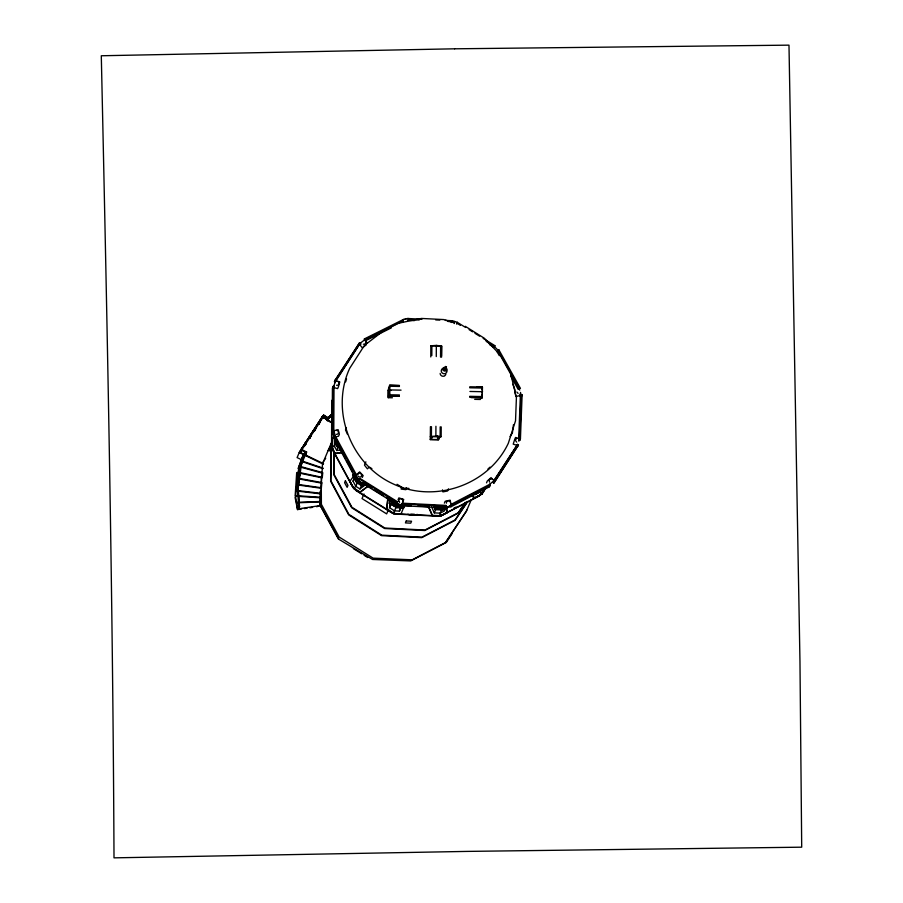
<?xml version="1.0" encoding="UTF-8"?>
<svg xmlns="http://www.w3.org/2000/svg" width="903" height="903" viewBox="0 0 903 903"><rect width="100%" height="100%" fill="white"/><g stroke="black" fill="none" stroke-linecap="round" stroke-linejoin="round"><path stroke-width="1.35" d="M320.328 503.851L320.384 491.232M321.276 477.224L321.389 504.314L339.156 537.037L373.131 558.144L412.208 559.815L445.472 542.556L466.456 511.042L471.197 499.969M332.112 400.277L331.672 447.222L331.898 438.723L334.358 437.583L333.67 437.899L354.642 476.558L356.154 474.402L335.182 435.754L333.794 430.279L334.02 386.382L333.173 386.36L332.417 388.132L332.191 432.029L333.038 432.04L333.794 430.279L332.947 430.257L332.191 432.029M332.09 400.356L331.864 408.1M332.947 430.257L333.173 386.36M465.542 502.294L458.024 513.265L424.76 530.524L384.633 528.526L351.707 507.746L333.941 475.023L333.805 452.279M465 502.937L458.239 512.769L424.974 530.027L384.847 528.029L351.922 507.249L334.155 474.526L334.02 451.782M334.494 436.307L334.776 441.195L337.745 447.538L334.595 441.623L334.313 436.736M334.449 440.348L334.426 446.172L336.717 450.484L340.77 449.942M392.41 397.771L388.222 397.692L388.267 389.622L389.622 385.242L399.465 385.434M389.565 387.534L388.335 390.389L388.301 396.519L389.532 393.663L389.52 386.698M399.307 396.203L389.475 396.011L389.532 393.663M441.217 426.882L441.161 436.646L439.784 436.849L438.531 439.784L430.279 439.626L430.426 426.679M430.776 356.956L430.833 345.793L436.341 345.409L441.623 346.007L441.567 357.159M439.784 436.849L430.268 436.668L431.408 436.454L431.465 426.701M431.826 355.579L431.882 345.815M441.161 436.646L435.878 436.047L435.923 426.284M436.284 356.561L436.341 345.409M432.548 436.6L431.329 439.456L437.594 439.569L437.616 435.573M438.531 439.784L438.553 436.973M440.145 436.623L440.19 426.859M440.551 357.136L440.608 345.984M441.477 355.996L441.623 346.007M471.005 397.58L482.247 397.794L482.405 387.026L469.752 386.777M482.247 397.794L482.405 387.026M320.475 491.04L320.565 506.222L338.332 538.944M387.353 497.711L391.304 502.881L395.243 505.375L396.078 504.066L397.139 504.732L396.857 507.7L389.238 503.276L389.667 499.178M405.549 505.195L401.993 506.538L398.2 506.346L398.257 504.788L397.139 504.732L395.582 507.294M401.406 505.691L402.185 503.185L446.195 505.398L445.405 507.904L401.406 505.691L401.429 504.946M436.228 507.486L436.871 508.31L441.522 508.547L441.578 506.989M445.405 507.904L445.439 507.159L442.684 507.023L442.538 510.014L435.054 509.642L433.914 507.114M445.314 320.384L452.177 320.734L452.143 321.682L448.023 321.468M513.491 424.602L512.373 433.034M514.71 392.365L514.834 389.509L512.791 384.193M518.683 439.118L520.309 396.586L519.733 394.182M520.489 392.421L521.065 394.814L519.383 438.723L518.627 440.483L519.676 440.54L519.88 435.054M520.038 430.934L520.783 411.734M520.941 407.614L521.358 396.643L522.115 394.871L521.065 394.814L520.309 396.586L521.358 396.643M519.676 440.54L520.433 438.779L522.115 394.871M399.453 386.45L389.622 386.258L389.577 394.78L399.419 394.972M316.705 506.752L319.73 505.669L321.852 482.586L297.538 478.093L295.563 496.198L297.527 509.597L301.636 508.987M298.114 472.258L299.254 466.174L322.743 472.641L322.315 477.326L298.114 472.258L297.538 478.093M295.146 495.973L296.692 472.529M387.782 499.551L386.8 508.965L393.731 513.356L400.966 514.157L393.55 513.784L386.619 509.394L387.861 497.451M401.372 506.549L399.419 511.109L394.509 510.85L389.52 507.689L389.938 503.705M298.171 488.376L297.392 488.196L298.938 474.628L299.615 474.978L298.171 488.376L299.265 506.797L298.588 506.448L297.505 488.004L298.171 488.376L299.265 506.797L299.615 506.131L298.588 506.448L299.378 506.594M300.552 466.219L301.692 463.679L300.676 463.995L301.354 464.345L306.365 452.538L305.688 452.189L299.875 465.869L300.552 466.219L301.455 464.165L298.069 488.546L298.419 487.88L297.493 488.026M401.417 486.988L401.169 489.087L405.887 489.674L406.124 487.586M366.008 342.248L365.218 343.919L363.367 344.269M402.749 501.278L402.67 499.935M444.287 368.526L444.615 367.758M444.468 368.695L445.111 367.814M445.664 368.559C445.111 370.919 443.463 368.413 445.619 367.961M445.664 368.875L444.795 369.09M446.082 368.39L445.235 369.293M305.688 452.189L300.767 463.837L298.837 474.809L299.615 474.978M334.72 383.312L333.263 388.143L334.02 386.382M335.115 382.759L335.848 380.332L360.128 343.275L363.875 340.42M345.635 381.901L346.538 378.899M332.925 400.21L331.751 403.957L331.536 445.348L332.846 450.518L352.633 486.965L356.188 490.713L391.586 512.701L396.067 514.1L437.583 516.189L442.267 515.184L478.816 496.221L482.439 492.97L485.442 488.388M467.72 501.436L454.977 520.399L421.712 537.646L381.574 535.648L348.648 514.868L330.633 481.175L331.153 443.362L322.518 463.815L321.22 486.525M331.367 442.865L330.848 480.667L348.863 514.36L381.788 535.152L421.927 537.15L455.191 519.891L467.19 502.068M402.343 503.851L403.709 499.404L398.866 497.892L398.042 499.799M394.509 510.85L393.55 513.784M518.661 440.98L519.383 438.723L520.433 438.779M466.456 511.042L466.749 510.093M329.64 448.204L329.99 447.459M298.035 468.634L303.521 454.062M299.254 466.174L303.295 454.604M357.735 474.673C360.218 469.346 364.473 478.409 358.773 476.874M399.419 511.109L400.921 507.373M400.966 514.157L404.736 504.811M396.857 507.7L403.585 508.039L404.792 505.07M332.067 422.649L322.529 416.26L299.446 452.11L297.098 457.595L301.173 459.548M300.88 450.044L301.275 449.276L301.918 449.694L300.801 452.177L300.112 451.827L301.275 449.276L306.625 452.031L305.462 454.581L304.785 454.232L305.936 451.681L305.553 452.448M300.801 452.177L301.952 449.626L301.23 449.378L323.184 415.719L328.308 418.868L327.496 420.764L326.841 420.358L328.049 417.841L327.608 418.574M304.311 445.292L305.519 442.775L306.162 443.17L305.361 445.066L304.311 445.292L305.519 442.775M304.966 445.698L306.162 443.17M309.074 438L310.282 435.472L310.925 435.878L310.124 437.763L309.074 438L310.282 435.472M309.729 438.406L310.925 435.878M335.216 379.926L335.848 380.332L335.092 382.104L334.46 381.698L335.216 379.926L359.496 342.869L360.128 343.275L335.848 380.942M313.962 430.494L315.17 427.966L315.813 428.372L315.012 430.257L313.962 430.494L315.17 427.966M314.616 430.889L315.813 428.372M299.875 465.869L301.015 463.329M318.149 424.071L319.357 421.543L320.012 421.949L319.199 423.834L318.149 424.071L319.357 421.543M318.804 424.466L320.012 421.949M320.723 420.471L322.529 416.26M322.371 417.604L323.184 415.719L323.827 416.136L323.026 418.01L322.371 417.604L323.579 415.087L328.703 418.236L331.525 415.583M297.99 476.784L299.175 474.143L299.864 474.493L298.667 477.134L297.99 476.784L299.017 476.468L298.667 477.134M323.026 418.01L324.233 415.482L301.873 449.784M326.243 418.744L326.006 419.274L331.345 414.737L331.108 415.278M334.46 381.698L359.496 342.869M296.579 490.092L297.606 489.776L296.579 490.092L297.73 487.53M297.256 490.442L298.419 487.88M327.496 420.764L328.703 418.236L328.308 418.868M297.776 508.333L298.803 508.017L297.776 508.333L298.927 505.782M298.453 508.682L299.615 506.131M331.898 438.723L334.144 438.023M333.67 437.899L335.182 435.754M331.852 446.793L334.426 446.172L331.649 447.143L335.115 453.667L343.309 452.572M334.234 446.601L335.882 442.752M335.115 453.667L331.83 446.714M336.717 450.484L338.185 447.064M346.436 427.65L345.499 429.828L347.384 434.162M402.207 321.445L402.964 319.685L402.625 322.236L402.207 321.445L364.88 340.059M389.622 385.242L399.363 385.66M367.51 486.672L359.947 492.496L353.66 488.512L349.833 481.322L353.852 488.083L360.128 492.067L367.792 486.175M388.222 397.692L389.475 394.769M354.642 476.558L356.154 474.402M365.297 484.855L359.958 488.963L355.793 486.322L353.039 481.152L354.507 477.732M389.475 396.011L399.408 395.965M355.963 481.784L358.423 480.204L359.371 480.802L358.525 482.112L361.742 484.143L364.857 484.222L362.577 486.378L356.866 482.766L352.644 474.775L356.154 481.355L362.758 485.949M353.66 488.512L355.793 486.322L357.261 482.913M356.866 482.766L358.423 480.204L357.836 479.109L356.448 479.82L354.145 474.098M365.873 461.851L364.462 465.124L367.408 468.838L368.932 467.37M358.717 480.859L359.925 478.376L397.433 501.707L396.236 504.179L358.717 480.859L359.168 480.148L354.089 473.748M362.306 477.461L363.13 475.554L359.642 471.874L356.211 475.034M359.958 488.963L361.426 485.554M363.999 493.964L362.024 498.58L386.653 513.886L388.617 509.292M430.833 345.793L441.522 346.233M451.421 322.495L452.177 320.734M454.254 323.579L454.525 322.935L443.836 319.572L421.43 318.443L399.555 323.014M456.636 324.132L457.392 322.371L465.587 327.462M389.238 503.276L395.774 506.865L403.585 508.039M389.52 507.689L391.473 503.14M394.329 511.29L395.977 507.441M430.279 439.626L431.532 436.691M437.594 439.569L438.824 436.713M483.15 338.388L494.867 345.668L494.11 347.429L489.426 344.517M498.896 349.867L497.305 352.08L498.896 349.867L520.444 388.38L519.609 388.821L498.061 350.308L494.37 346.459L486.164 341.368M481.525 396.541L480.272 399.465L474.696 399.352M446.646 508.208L447.154 512.723L440.653 516.166L432.424 515.76L428.688 506.617M435.054 509.642L434.095 506.685M445.958 507.486L444.502 510.895L440.201 513.175L434.309 512.881L436.262 508.321M448.486 488.828L447.549 491.006L442.899 491.887L442.481 489.855M444.366 503.163L445.179 501.255L450.112 500.183L451.184 504.743M440.201 513.175L440.608 516.177L440.201 513.175L441.657 509.766M443.881 509.721L449.954 506.177L442.538 510.014M489.55 486.74L489.9 484.222L489.55 486.74L450.811 506.854L450.405 506.086L451.161 504.325L489.9 484.222L492.778 481.626M450.811 506.854L451.568 505.082L490.306 484.979M471.389 495.781L474.718 498.117L482.078 493.896L480.227 491.977L475.068 494.709M486.514 482.857L487.327 480.949L491.051 477.608L494.257 481.073M474.718 498.117L482.078 493.896M492.982 482.529L493.862 483.105L518.457 444.942L517.577 444.378L493.738 480.768L494.618 481.333M493.749 481.355L517.577 444.378M493.862 483.105L518.457 444.942M328.308 450.45L329.087 449.096M300.112 451.827L301.139 451.511M304.785 454.232L305.812 453.916L305.462 454.581M300.925 449.942L306.275 452.696L306.625 452.031M301.692 463.679L301.354 464.345L300.767 463.837M299.175 474.143L298.938 474.628M299.514 475.159L299.864 474.493M332.27 415.041L328.511 418.586L328.049 417.841M323.579 415.087L323.782 416.227M326.841 420.358L327.891 420.121M330.396 446.804L331.006 445.822M457.392 322.371L456.895 323.161L460.406 325.351M494.37 346.459L494.867 345.668M396.236 504.179L396.677 503.468L400.243 504.585M481.852 494.359L485.983 487.778M466.422 511.121L445.292 542.974L410.718 560.932L372.567 559.476L339.189 539.486L320.633 506.075M323.071 462.223L325.735 458.16M510.06 436.567L512.396 432.988M446.184 542.635L452.166 533.504M485.543 487.913L482.586 492.632L478.962 495.894L442.414 514.845M329.166 449.265L328.387 450.349M349.833 481.322L353.807 475.971M353.039 481.152L354.631 479.008M327.857 418.179L331.819 414.296M487.936 469.029L490.036 467.122M405.018 319.504L406.192 318.861M382.285 331.683L364.451 345.397L349.709 368.277C329.99 410.809 350.883 464.831 393.403 484.008C434.998 503.614 488.658 485.08 508.321 443.271L515.523 420.832L516.414 397.501L510.872 374.519M362.577 486.378L364.756 484.697M359.225 345.375L361.098 343.941M366.302 344.822L362.329 347.858L359.394 344.156M444.795 367.623L444.919 369.35M444.773 368.187L444.829 369.09M445.574 369.282L446.059 368.164L445.156 367.69M490.306 478.838L489.054 480.294L489.584 482.134M398.2 506.346L399.882 505.454M447.335 512.294L440.833 515.737L432.616 515.331M455.259 503.829L466.501 497.993M472.754 494.742L475.249 493.444M481.502 490.205L488.997 486.311M516.753 438.248L515.263 440.201L516.697 442.165M402.964 319.685L364.394 338.907L364.801 339.697L403.381 320.475M365.297 340.849L391.428 327.823M453.757 508.242L456.184 507.034M473.251 498.535L478.116 496.108M414.432 514.259L410.842 514.236M490.205 478.861L492.079 478.929M453.757 321.603L455.056 321.603M520.85 395.333L515.952 396.53L515.049 393.132M333.286 430.9L338.207 429.749L339.359 434.298L338.535 436.205L333.625 437.345M447.922 506.628L450.405 506.086M450.258 506.425L445.292 507.497L435.664 507.012M441.24 515.105L437.729 515.861L396.203 513.773M403.449 319.323L408.054 318.375M358.525 482.112L360.015 481.841M297.821 508.92L319.73 505.669M304.379 508.581L307.122 508.175M309.853 507.768L312.596 507.362M335.295 453.238L342.203 452.313L345.42 458.374M431.408 436.454L435.878 436.047M336.13 430.359C339.133 429.659 339.381 434.738 336.379 434.411M296.794 502.339L320.125 501.481M296.59 502.824L319.91 501.966M476.682 387.15L482.304 387.252M469.741 387.793L482.394 388.042M481.57 388.471L482.292 388.482M481.604 389.328L482.326 389.34M389.803 389.927L401.056 390.141M469.932 391.462L482.586 391.71M388.335 390.389L391.067 390.446M481.57 395.356L482.292 395.379M469.695 396.327L482.349 396.564M469.695 397.32L482.349 397.568M421.961 319.222L408.235 318.522L408.201 319.47L419.184 320.023M435.697 319.91L439.817 320.113M407.479 320.294L414.342 320.633M406.406 488.275L408.991 488.41M402.162 503.93L446.161 506.143M406.937 505.228L411.057 505.432M424.805 506.12L428.936 506.335M401.293 505.285L410.921 505.77M417.796 506.109L428.79 506.662M435.235 509.213L444.062 509.292L442.82 507.057M295.8 495.634L320.531 497.226M295.563 496.198L320.294 497.779M296.331 490.419L320.926 493.331M296.105 490.961L320.7 493.873M336.559 385.276C339.054 386.078 340.262 381.992 337.699 381.326M296.929 484.29L321.4 487.733M296.703 484.821L321.175 488.263M297.301 478.635L321.626 483.128M297.888 472.8L322.078 477.856M299.028 466.716L322.506 473.183M335.227 380.626L339.788 381.924L338.456 386.721L337.632 388.629L333.072 387.331M400.108 504.912L396.541 503.795L385.987 497.237M520.049 438.937L515.545 437.47L514.721 439.377L513.209 444.129L517.712 445.585M452.64 320.802L457.144 322.281M301.184 460.722L323.161 468.138M300.959 461.252L322.935 468.68M445.382 367.724L445.98 368.334M299.446 452.11L323.579 463.668M323.353 464.21L299.265 452.55L322.348 416.689L326.062 419.173M300.214 465.203L300.891 465.553M518.096 393.426L516.866 392.015M323.534 415.177L328.003 417.931M322.766 416.972L323.421 417.367M318.962 422.186L319.617 422.581M318.545 423.439L319.199 423.834M314.775 428.598L315.418 429.004M314.357 429.851L315.012 430.257M309.887 436.115L310.53 436.51M309.469 437.368L310.124 437.763M305.124 443.407L305.767 443.813M304.706 444.66L305.361 445.066M469.108 329.651L472.619 331.83M474.955 333.286L479.64 336.198M369.699 467.28L371.901 468.646M397.072 484.29L402.738 487.823M359.473 479.087L396.993 502.407M367.374 485.25L369.722 486.706M390.818 499.822L394.34 502.012M362.543 482.665L371.923 488.489M374.26 489.957L383.64 495.781M356.324 490.385L391.721 512.373M353.378 548.629L361.719 553.81M364.112 555.289L367.679 557.512M465.282 326.322L484.301 338.219L499.675 354.36M516.821 446.138L517.701 446.714M358.739 344.63L359.371 345.036M328.387 450.292L329.347 450.913M328.342 420.843L330.679 422.401M471.524 495.318L474.91 497.688M402.715 500.025C401.982 497.429 397.76 498.93 398.866 501.391M399.6 502.35L398.821 501.3M359.022 480.475L353.942 474.075M480.227 491.977L482.044 493.93M440.653 507.531L441.522 508.547M364.191 339.212L367.126 342.914M392.873 501.549L395.243 505.375M358.288 476.502L357.904 475.926M498.14 351.628L519.688 390.141M497.982 353.276L499.325 355.68M510.771 376.145L518.187 389.385M451.161 504.325L451.568 505.082M334.426 436.138L355.398 474.786M342.293 452.008L343.603 454.423M334.934 439.05L340.837 449.92M346.741 460.79L352.633 471.659M352.768 486.627L332.981 450.179L331.683 445.021M336.176 441.736L337.948 445.066M431.532 506.73L434.309 512.881M427.999 505.94L432.424 515.76M450.428 502.328C449.965 499.777 445.743 500.623 446.409 503.197M332.902 432.368L334.279 437.842M295.055 497.361L297.527 509.597M446.466 508.682L447.154 512.723M356.256 477.743L356.448 479.82M417.141 514.315L417.141 514.36A4.876 0.903 2.1 0 1 412.953 514.981A4.876 0.903 2.1 0 1 407.817 514.259M446.624 369.541A2.878 2.822 23.2 0 1 445.1 373.594A2.878 2.822 23.2 0 1 441.307 371.347A2.878 2.822 23.2 0 1 444.152 368.085M445.585 368.492A2.878 2.822 23.2 0 1 446.172 368.955M445.834 374.226A2.901 2.833 23.2 0 1 444.479 375.93M443.779 376.201A2.901 2.833 23.2 0 1 440.167 373.39M445.45 366.528L446.454 366.81L445.45 366.528M345.42 480.757L344.596 482.687L347.136 487.349L347.96 485.419L345.42 480.757M406.237 520.975L405.413 522.905L410.741 523.164L411.565 521.245L406.237 520.975M454.604 48.807L101.294 55.76C107.197 323.093 112.819 590.449 114.004 857.85L467.099 851.405L801.706 847.183L799.968 661.617L788.985 45.15L454.604 48.807M443.192 370.117A1.941 1.908 23.2 0 0 446.545 370.174A1.941 1.908 23.2 0 0 444.886 367.284A1.941 1.908 23.2 0 0 443.192 370.117M444.05 369.304A1.163 1.14 23.2 0 0 446.059 369.338A1.163 1.14 23.2 0 0 445.066 367.611A1.163 1.14 23.2 0 0 444.05 369.304"/></g></svg>
